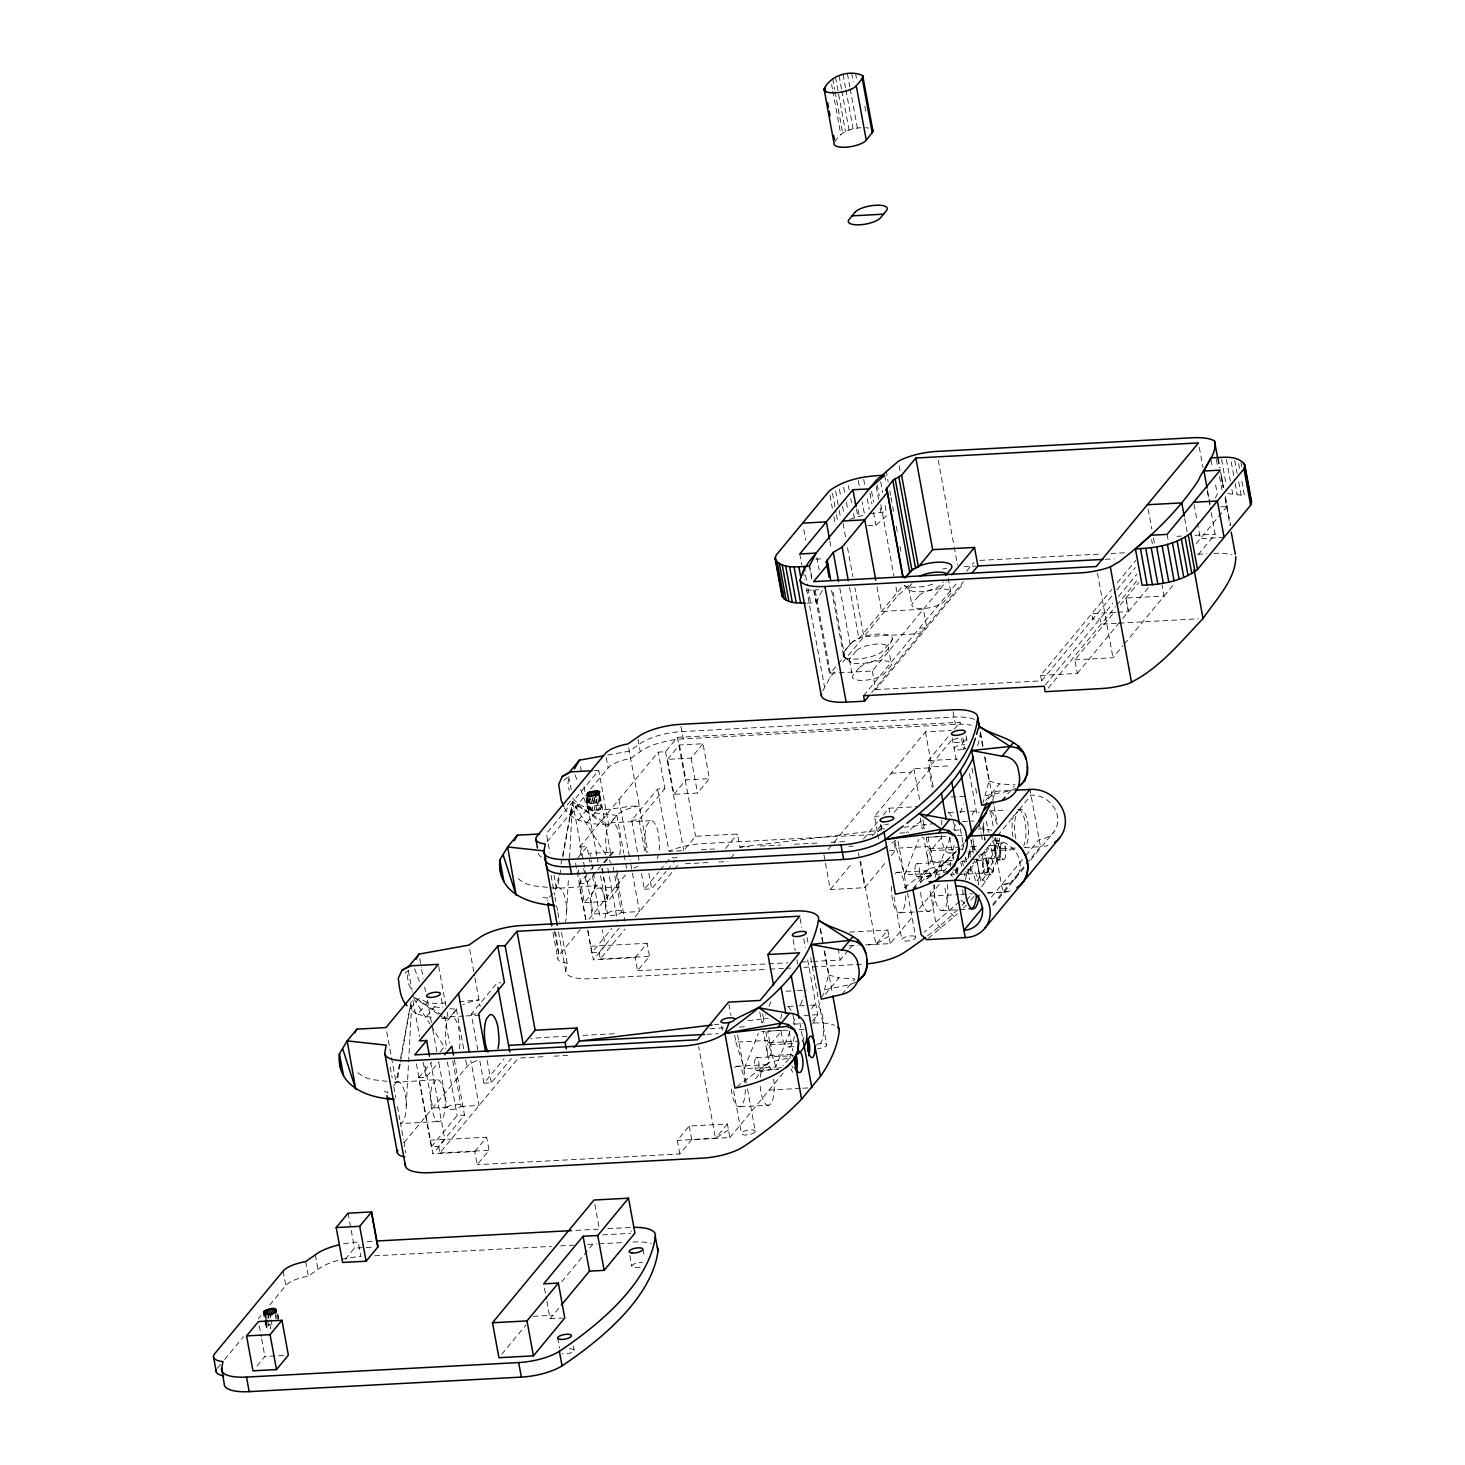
<?xml version="1.0" encoding="UTF-8"?>
<svg xmlns="http://www.w3.org/2000/svg" width="1465" height="1465" viewBox="0 0 1465 1465"><rect width="100%" height="100%" fill="white"/><g stroke="black" fill="none" stroke-linecap="round" stroke-linejoin="round"><path stroke-width="0.75" stroke-dasharray="5 3.75" d="M980.36 732.134L980.286 733.507A580.744 190.981 -10.4 0 1 976.99 747.882M406.226 1105.727L411.775 1002.664M566.644 911.798L568.457 878.194M569.555 858.032L572.577 802.014L598.727 770.389L608.781 825.161L607.975 826.809A21.059 7.252 86.9 0 0 607.426 854.718M404.981 973.09L408.314 970.508L407.508 977.613L408.735 984.242L412.397 992.19M563.732 780.46L568.75 776.56L567.944 783.665L569.171 790.313M400.165 1064.158L397.088 1081.756A21.059 7.252 86.9 0 1 405.988 1100.252A21.059 7.252 86.9 0 1 400.696 1123.545L439.738 1121.457M400.549 1061.96L410.987 1002.554M560.601 870.21L557.506 887.808A21.059 7.252 86.9 0 1 565.197 898.485A21.059 7.252 86.9 0 1 565.618 921.778M562.908 857.007L572.577 802.014L608.781 825.161L616.857 815.419A25.143 8.259 -10.4 0 1 639.363 805.951C617.919 805.494 589.058 818.679 572.833 798.26L564.538 808.277C573.694 823.66 593.087 823.678 608.781 825.161M393.774 1085.748L396.044 1082.342L400.165 1060.184M400.586 1057.968L411.738 998.159M555.418 889.694L558.531 877.334M561.003 864.039L572.577 802.014L607.975 826.809M992.702 872.847L993.453 869.166M561.498 932.399L567.156 963.219L565.783 970.947A36.607 12.05 -10.4 0 0 590.743 978.73L767.642 969.281M824.172 950.84L828.586 974.939L822.561 996.639M984.59 756.892L989.022 780.992L982.997 802.71M992.721 799.615L995.651 791.265L1012.809 790.349M995.138 837.064L996.383 843.785L992.538 854.736L987.062 865.87L976.258 882.058M981.697 886.966L992.592 870.668L1001.84 848.748L996.383 843.785M822.799 690.857L830.142 677.434L837.156 668.937M789.873 1031.671L775.864 1066.978L744.275 1068.663L758.302 1033.356M762.423 1022.973L765.719 1014.659M769.015 1006.363L771.487 1000.119M793.169 1023.357L794.817 1019.219M800.586 1004.679L803.882 996.365M950.291 837.724L936.281 873.048L904.711 874.733L918.72 839.427M922.84 829.044L925.312 822.799M953.587 829.428L956.059 823.202M960.179 812.8L963.476 804.505M851.165 662.4L843.071 656.045L844.005 651.394L852.502 641.926L858.966 638.758L903.484 584.956M892.423 638.868L888.358 647.805L891.416 664.542M446.276 1045.369A21.059 7.252 86.9 0 1 447.539 1020.757L456.421 1009.367A25.143 8.259 -10.4 0 1 457.318 1008.414M269.78 1324.214L266.136 1327.4L270.787 1328.389L269.267 1320.075M588.637 808.497C599.899 817.909 609.623 797.821 588.637 808.497L586.732 798.114M807.252 603.214L816.042 602.609L822.744 589.479M1215.401 498.008L1217.323 494.254L1214.961 481.417M812.8 1024.017L817.69 1014.696L807.435 958.733M387.346 1093.018L387.987 1092.084L382.585 1091.48M552.745 893.394L547.764 899.071A25.143 8.259 -10.4 0 0 547.214 900.847M449.828 1008.616L456.421 1009.367L449.444 1017.809M594.863 812.91L616.857 815.419L609.861 823.879M1019.237 809.706L1031.03 795.147A23.825 20.95 39.6 0 1 1057.419 816.097A23.825 20.95 39.6 0 1 1039.161 839.408L1024.694 856.897M969.812 869.459L996.2 837.284M812.416 1021.123L817.69 1014.696L804.23 1015.465M825.509 863.325L830.325 889.53L864.826 887.698L885.794 862.244M891.398 855.45L895.591 850.359L893.595 839.482M834.849 141.904C840.068 131.96 851.11 128.188 861.64 127.675M605.796 854.553L572.577 802.014L546.427 833.622L549.979 853.015M546.976 841.844L583.363 797.839M590.651 789.049L608.121 767.916A25.143 8.259 -10.4 0 1 630.646 758.449L642.531 750.153A36.607 12.05 -10.4 0 1 683.239 738.891L955.4 724.351A36.607 12.05 -10.4 0 1 971.258 725.285M570.434 815.273L579.298 804.578M427.395 1002.5L418.862 998.507L409.999 1009.22L417.708 1014.201L427.395 1002.5L437.046 1003.69L445.873 1002.884M578.144 820.254L587.831 808.552L585.908 797.564M417.708 1014.201L426.37 1016.6L437.046 1003.69M586.787 822.671L597.482 809.742M581.312 855.542L579.737 846.953L658.188 752.113L665.531 751.71L677.434 737.353L960.069 722.263L960.894 726.732M577.833 857.739L587.08 846.569L589.974 862.299M667.601 759.364L679.485 744.989L702.999 743.744L709.408 778.648L697.523 793.023L674.01 794.286L667.601 759.364L691.114 758.101L702.999 743.744M454.315 1059.506L464.515 1115.121L438.658 1146.381L431.333 1146.765L418.66 1077.8L431.589 1062.162M440.214 1051.742L444.518 1046.541M477.81 1049.801L471.272 1014.201L497.129 982.942L500.792 982.759M585.634 919.526L579.096 883.853L589.15 871.712M590.578 869.972L594.9 864.753M639.051 860.303L631.708 820.272L657.565 789.012L664.89 788.61L658.188 752.113M418.66 1077.8L426.004 1077.398L438.932 1061.777M579.096 883.853L586.44 883.468L596.493 871.309M597.921 869.569L602.243 864.368M603.672 862.629L607.975 857.428M609.422 855.688L612.297 852.209M631.708 820.272L639.033 819.869L664.89 788.61M604.624 862.665L608.982 857.373M610.447 855.615L613.359 852.099L589.846 853.344L591.457 862.079M578.364 869.899L584.37 902.641L596.255 888.266L619.768 887.021L616.564 869.551M674.01 794.286L685.895 779.911L709.408 778.648M217.369 1368.31L223.193 1361.26M224.639 1359.502L243.575 1336.629M258.133 1319.013L261.045 1315.497M269.78 1304.93L285.803 1285.574A25.143 8.259 -10.4 0 1 308.328 1276.107L320.212 1267.811A36.607 12.05 -10.4 0 1 338.305 1260.266M404.212 1142.444L466.932 1066.612A25.143 8.259 -10.4 0 1 477.59 1060.294M580.305 929.543L558.934 955.4A25.143 8.259 -10.4 0 0 567.156 963.219M588.857 919.196L627.368 872.664M584.37 902.641L607.883 901.378L619.768 887.021M431.333 1146.765L457.19 1115.506L464.515 1115.121M479.842 1060.916L483.926 1083.166L504.033 1058.865M587.685 930.678L591.75 952.818L611.857 928.517M641.505 873.653L644.362 889.237L658.719 871.858M660.166 870.137L664.469 864.918M665.897 863.178L670.219 857.977L677.562 857.574L673.241 862.793M843.639 652.255L851.293 643.007M256.943 1366.039L264.872 1356.462L284.1 1355.436M345.246 1259.277L354.493 1248.107L373.722 1247.081M483.926 1083.166L491.269 1082.782L511.377 1058.463M591.75 952.818L599.093 952.433L619.201 928.114M644.362 889.237L651.705 888.834L666.062 871.474M667.509 869.734L671.812 864.533M416.408 1063.865L432.926 1153.797L444.811 1139.44L430.783 1062.986M587.978 930.641L593.343 959.868L605.228 945.493L602.353 929.762M685.016 849.041L695.582 836.277L737.444 834.043L739.843 847.136L748.945 846.642M815.236 590.56L830.417 673.259L844.664 656.064L832.505 588.802M842.778 662.143L897.606 595.87L910.644 583.803M438.658 1146.381L439.866 1152.918L518.335 1058.06M599.093 952.433L600.302 958.989L624.987 929.121M635.169 916.815L672.948 871.162M674.394 869.404L678.753 864.13M911.999 583.546L909.6 586.44A16.756 5.512 -10.4 0 0 920.221 591.75A16.756 5.512 -10.4 0 0 941.024 584.755L943.423 581.861M474.77 1151.563L486.655 1137.206L489.072 1150.3L477.187 1164.657L474.77 1151.563L432.926 1153.797M635.206 957.634L647.091 943.259L649.489 956.352L637.605 970.727L635.206 957.634L593.343 959.868M725.56 848.418L737.444 834.043M830.417 673.259L872.279 671.025L946.115 581.77M863.581 695.71L956.7 583.143M966.735 571.02L973.895 562.359M730.596 858.307L734.551 853.527M871.748 692.524L963.439 581.678M872.279 671.025L875.667 689.576L963.714 583.143M828.201 849.407L832.505 844.206M833.933 842.485L925.422 731.859L951.298 730.486M877.315 831.571L874.532 816.316L913.904 768.704L928.572 767.916L952.799 738.635M863.489 839.006L877.645 821.883M883.322 815.034L888.98 808.204L918.299 806.629M933.205 786.906L928.37 760.591L948.533 736.199M954.301 729.222L960.069 722.263M872.408 835.837L882.205 823.989M830.325 889.53L852.081 863.233M878.176 831.681L883.981 824.667M894.126 812.397L931.85 766.799L951.243 765.774M875.667 689.576L1041.615 680.877L1040.626 675.438L1111.624 589.608M1117.301 582.74L1135.76 560.436M1041.615 680.877L1115.469 591.622M1116.879 589.919L1135.338 567.596M1045.406 684.814L1112.869 603.25M1118.546 596.383L1137.005 574.06M1048.098 688.239L1115.433 606.84M1116.861 605.1L1136.913 580.854M679.815 1153.962L677.324 1140.429L689.209 1126.036L727.372 1124.003L729.881 1137.554L691.7 1139.587L679.815 1153.962L477.187 1164.657M1120.249 604.935L1138.708 582.649M1040.626 675.438L1077.324 673.424L1074.816 659.891L1114.572 611.802M501.762 1354.246L526.008 1324.946M561.773 1281.71L594.717 1241.899M787.859 1030.115L767.642 1031.195L770.169 1044.746L782.054 1030.371L761.562 1031.452M812.929 961.461L840.232 960.033L848.162 950.437M849.48 948.844L852.136 945.658L856.622 945.419M946.042 836.295L928.078 837.266L930.586 850.799L942.471 836.423L921.979 837.522M1077.324 673.424L1121.329 620.208M1122.758 618.505L1148.322 587.593M546.885 1301.305L550.089 1318.738L559.996 1306.78M1196.154 543.698L1217.122 518.354M1218.514 516.651L1226.919 506.505L1224.941 495.811M755.464 1078.789L769.015 1062.436L789.672 1057.657L782.951 1065.769M825.344 994.314L838.951 977.851L854.827 978.876L841.99 994.405M913.153 888.175L929.433 868.489L950.107 863.709L942.032 873.451L947.745 870.997M985.762 800.384L999.386 783.922L1015.263 784.929M1164.089 596.054L1174.033 584.022M1198.169 554.795L1215.199 534.157L1210.31 507.458M1007.774 793.975L1014.055 786.375M729.881 1137.554L785.094 1070.787M865.595 944.925L890.299 943.606L913.556 915.479M919.361 908.447L939.706 883.871M991.42 897.111L1023.248 858.655M992.757 904.381L1040.48 846.678A30.82 27.103 39.6 0 0 1047.969 845.47M993.014 905.517L1024.822 867.06M1030.609 860.065L1053.756 832.083M1074.816 659.891L1112.979 657.748L1122.923 645.735M1124.333 644.032L1164.107 596.035L1162.056 584.92M890.299 943.606L887.808 930.055L875.905 944.339L866.914 944.852M727.372 1124.003L715.469 1138.287L677.324 1140.429M997.61 835.618L1017.131 812.251M967.706 872.005L963.732 876.693A19.961 6.885 86.9 0 1 964.593 873.47M955.766 852.007L924.452 880.959M961.498 846.074L964.464 842.741M961.992 905.278L964.922 902M966.387 900.352L970.782 895.426M970.764 900.169L975.177 895.225M927.73 878.396L958.513 849.206M948.02 859.461L941.043 866.841L942.27 873.543M955.711 852.264L952.836 855.304L953.66 859.772M988.161 799.029L995.651 791.265M959.575 901.488L924.452 932.125M928.444 938.259L957.432 913.849M963.384 908.025L966.351 905.114M867.738 525.697L875.887 525.257L887.845 514.691M920.441 882.186L934.505 871.199M659.195 849.993A21.059 7.252 86.9 0 0 659.47 844.701L658.518 833.915A21.059 7.252 86.9 0 0 650.313 820.73L646.999 824.722A21.059 7.252 86.9 0 0 646.45 852.63M904.399 887.79L929.433 868.489L923.737 837.449M736.767 1086.829L769.015 1062.436L763.32 1031.397M604.972 918.225A21.059 7.252 86.9 0 0 604.038 895.628A21.059 7.252 86.9 0 0 596.548 885.739L593.233 889.731A21.059 7.252 86.9 0 0 591.97 914.38L593.16 919.288M436.112 1079.668L432.816 1083.679A21.059 7.252 86.9 0 0 431.534 1108.309L434.189 1117.044A21.059 7.252 86.9 0 0 445.195 1106.331A21.059 7.252 86.9 0 0 436.112 1079.668L396.044 1082.342L389.434 1081.591M888.907 936.098L875.905 944.339L860.706 861.512M728.49 1130.028L715.469 1138.287L698.64 1046.504M518.097 878.524A27.45 24.136 39.6 0 0 534.469 885.904L556.462 888.394L596.548 885.739M1016.179 788.28L1010.465 790.734L985.432 795.733M855.743 982.209L850.048 984.663L824.996 989.681M849.572 519.452L864.57 514.801L862.207 501.964M915.808 864.588A6.464 2.234 86.9 0 0 915.167 872.041A6.464 2.234 86.9 0 0 917.658 876.583L918.683 875.539A6.464 2.234 86.9 0 0 919.196 867.939A6.464 2.234 86.9 0 0 916.632 863.746M755.391 1058.517A6.464 2.234 86.9 0 0 754.731 1065.989A6.464 2.234 86.9 0 0 757.222 1070.53L758.266 1069.468A6.464 2.234 86.9 0 0 758.76 1061.869A6.464 2.234 86.9 0 0 756.215 1057.675M939.962 873.927L916.998 878.469M781.614 1067.399L756.563 1072.398M1007.188 883.816L1001.547 884.878L1007.188 883.798A23.825 20.95 39.6 0 0 1019.823 861.548A23.825 20.95 39.6 0 0 999.35 841.056L993.435 840.599L999.331 841.056M607.627 755.079L629.327 751.179L641.212 742.883A36.607 12.05 -10.4 0 1 681.921 731.603L954.081 717.081A36.607 12.05 -10.4 0 1 974.39 719.388M870.009 513.666L886.233 511.761L884.659 503.191M739.843 847.136L881.509 829.996M903.997 827.267L935.476 823.458M714.334 1024.749L718.821 1024.2M748.066 1020.666L768.301 1018.212M459.113 1001.694L478.963 999.881A25.216 8.296 -10.4 0 0 467.079 1003.049A25.143 8.259 -10.4 0 0 463.087 1004.734M1177.036 536.318L1181.523 536.062M1195 535.311L1215.199 534.157M1197.839 554.301L1206.922 553.788M962.413 821.645L973.639 821.023M889.31 850.726L895.591 850.359M848.968 945.859L857.941 945.346M1115.488 612.333L1091.736 613.652L1092.744 619.109L1100.087 618.706L1101.094 624.145L1116.953 623.284M1117.649 612.224L1128.435 611.638L1125.926 598.068L1164.107 596.035M1119.223 623.156L1198.498 618.798M929.524 896.141L958.751 894.529M961.003 894.419L972.247 893.797M987.593 892.972L1002.884 892.13A30.82 27.048 39.4 0 0 1010.356 890.903A30.82 27.176 39.8 0 1 1002.884 892.203M769.107 1090.088L800.586 1088.349M802.82 1088.22L811.83 1087.726M1220.803 506.835L1226.919 506.505M815.767 559.172L824.392 558.696M1224.081 537.362L1200.348 538.626L1197.601 523.646M964.043 566.754L976.331 566.094M806.446 590.358L818.679 589.699M594.259 770.627L598.727 770.389M928.37 760.591L957.671 759.017M891.196 773.245L911.029 772.183M950.986 797.033L966.772 796.191M650.313 820.73L611.271 822.817A21.059 7.252 86.9 0 1 619.494 835.984L620.428 846.788A21.059 7.252 86.9 0 1 619.402 856.769M874.532 816.316L878.725 816.097M948.587 812.471L957.487 811.995M959.722 811.885L968.621 811.409M970.837 811.299L975.287 811.061M989.278 810.969L1006.895 810.035M1017.9 809.449L1020.409 809.303M579.737 846.953L587.08 846.569M872.591 834.556L702.486 843.639A36.607 12.05 -10.4 0 0 669.725 850.817M899.803 833.091L908.868 832.614M954.228 830.197L961.04 829.831M760.335 846.056L780.827 844.975M794.488 844.243L819.539 842.924M830.911 842.32L846.843 841.478M957.268 835.709L966.241 835.215M681.591 850.762L669.011 851.421L657.565 789.012M701.314 849.7L714.535 849.004M848.711 846.331L853.271 846.092M895.078 841.533L896.305 848.198L927.894 846.495L936.281 873.048M997.299 843.217L1002.445 842.943M929.231 848.766L959.557 847.136M971.46 846.55L978.199 846.202M988.985 845.616L997.519 845.159M685.474 863.764L707.833 862.574M719.004 861.988L727.958 861.512M930.586 850.799L955.29 849.48M957.542 849.37L964.281 849.004M1001.84 848.748L1015.483 848.015M1024.566 847.539L1040.48 846.678L1029.987 789.434M949.869 852.996L956.535 852.648M967.669 852.044L976.569 851.568M991.53 850.835L1015.758 849.554M985.084 858.142L990.23 857.867M930.019 861.658L953.861 860.376M972.247 859.442L998.196 858.069M916.87 863.691L951.554 861.841M961.333 861.365L965.765 861.127M976.532 860.559L985.066 860.101M998.159 860.028A8.424 2.893 86.9 0 0 1000.137 847.484A8.424 2.893 86.9 0 0 995.101 847.338A8.424 2.893 86.9 0 0 998.159 860.028L1003.305 859.754A8.424 2.893 86.9 0 0 1005.265 847.21A8.424 2.893 86.9 0 0 1000.229 847.063A8.424 2.893 86.9 0 0 1003.305 859.754M896.91 872.371L925.843 870.833M939.852 870.723L944.247 870.485M953.056 870.027L959.667 869.679M968.475 869.203L970.984 869.075M917.658 876.583L935 875.667M950.162 874.843L954.502 874.623M959.667 874.385L985.725 872.994A6.464 2.234 86.9 0 0 987.245 863.379A6.464 2.234 86.9 0 0 983.381 863.251A6.464 2.234 86.9 0 0 985.725 872.994M985.945 874.953L991.091 874.678M607.883 913.244L593.142 914.032L586.146 875.942M621.105 912.53L639.527 911.56L630.481 862.262M900.426 912.768L929.341 911.23A20.363 7.014 87 0 0 934.047 885.226M942.087 910.607L957.506 909.783M959.722 909.655L966.314 909.307M849.627 932.088L887.808 930.055M590.56 946.28L647.091 943.259M600.302 958.989L649.489 956.352M637.605 970.727L787.877 962.798M801.538 962.066L810.639 961.589M769.912 969.152L783.519 968.42M785.789 968.31L792.583 967.944M803.919 967.34L862.885 964.19M786.064 991.219L795.074 990.743M797.326 990.615L806.354 990.139M471.272 1014.201L476.784 1013.908M463.856 1016.051L450.854 1016.747A21.059 7.252 86.9 0 1 459.058 1029.932L459.992 1040.736A21.059 7.252 86.9 0 1 459.278 1049.233M466.035 1015.941L483.377 1015.007M788.17 1006.418L797.07 1005.942M799.286 1005.814L808.186 1005.356M810.42 1005.228L814.87 1004.99M567.01 1036.231L542.068 1037.568A36.607 12.05 -10.4 0 0 530.733 1038.813M582.887 1035.389L614.641 1033.704M709.884 1028.613L723.49 1027.881M739.367 1027.038L746.179 1026.672M793.81 1024.127L802.875 1023.65M706.917 1034.345L718.308 1033.741M799.084 1029.529L805.823 1029.163M734.661 1035.462L735.888 1042.128L767.459 1040.443L775.864 1066.978M768.795 1042.695L799.139 1041.084M520.569 1057.95L545.163 1056.631M554.118 1056.155L567.523 1055.441M770.169 1044.746L794.854 1043.428M789.434 1046.944L793.884 1046.706M769.583 1055.587L793.426 1054.324M756.434 1057.638L793.279 1055.661M736.492 1066.319L765.426 1064.762M757.222 1070.53L778.904 1069.377M447.466 1107.192L432.706 1107.979L424.484 1063.169M460.669 1106.478L479.092 1105.489L470.869 1060.678M739.99 1106.716L768.924 1105.178A20.363 7.014 87 0 0 773.63 1079.174M430.124 1140.209L486.655 1137.206M439.866 1152.918L489.072 1150.3M367.33 1241.514L374.124 1241.148M575.983 1230.362L598.654 1229.153M607.737 1228.677L630.408 1227.469L631.177 1231.625M602.591 1234.849L630.628 1233.365M374.527 1255.816L551.426 1246.367M560.509 1245.891L574.115 1245.158M587.721 1244.426L596.786 1243.95M599.057 1243.822L621.746 1242.613M533.15 1316.321L552.964 1315.259M550.089 1318.738L562.67 1318.061M979.847 560.381L1101.772 553.99M1110.8 553.514L1126.603 552.69M1105.214 559.319L1114.297 558.843M987.611 892.936L1002.884 892.148L992.391 834.885M1227.817 493.595L1244.481 495.591L1241.331 478.487M543.002 897.532L548.423 898.155M434.427 1006.858L441.02 1007.609M426.37 1016.6L432.962 1017.351M441.752 1018.358L448.345 1019.109L446.697 1010.154M387.236 1081.335L374.033 1079.833A27.45 24.136 39.6 0 1 357.68 1072.453M865.522 127.675L868.8 128.078M989.022 780.992L999.386 783.922M828.586 974.939L838.951 977.851M1001.987 858.856L1003.562 859.717M415.95 998.379L442.631 1015.446M444.536 1016.673L448.345 1019.109M438.218 1014.22L412.141 995.944L429.941 1024.09M440.086 1015.538L447.539 1020.757M904.18 585.487L910.607 590.542M843.071 656.045L849.718 661.264M843.034 653.317L844.664 656.064M998.104 859.442L992.538 854.736L990.486 843.547M992.592 870.668L987.062 865.87L984.187 850.213M985.432 882.058L979.975 877.169L976.697 859.259M961.058 900.059L965.032 903.85M954.466 916.76L949.247 911.596L944.321 884.732M941.043 928.407L935.952 923.151L929.378 887.351M431.131 1025.976L445.36 1048.482M575.031 774.839L577.43 781.156M580.634 789.58L587.831 808.552M414.613 968.768L419.411 981.422M896.305 848.198L904.711 874.733M735.888 1042.128L744.275 1068.663M956.334 873.818L955.638 870.228M987.776 867.518L988.619 871.657M974.793 849.059L974.463 847.484A10.768 3.461 86.4 0 0 970.672 842.32M976.587 858.984L980.927 882.388A580.744 190.981 -10.4 0 0 999.533 838.236M568.75 776.56L571.204 789.58M408.314 970.508L411.995 990.029M1125.926 598.086L1128.435 611.638M949.558 837.247L954.026 861.42M838.108 948.423L840.232 960.033M789.122 1031.177L792.785 1050.973M689.209 1126.036L691.7 1139.587M1240.983 462.519L1241.771 466.786M1238.584 463.508L1239.775 469.917M1234.794 460.468L1237.138 473.305M1238.712 481.857L1241.075 494.694M1231.223 461.969L1234.757 481.216M1235.141 483.358L1237.101 494.053M1226.388 459.461L1230.307 480.85M1231.882 489.402L1232.669 493.687M1221.535 459.369L1226.26 485.043M1218.367 458.692L1219.997 467.591M1221.645 476.491L1223.678 487.607M1225.308 496.507L1230.618 525.422M1220.638 472.279L1223.385 487.259M1217.763 458.746L1219.393 467.646M1221.041 476.528L1223.074 487.662M1225.125 498.778L1230.014 525.459M1216.389 459.571L1217.58 465.98M1219.539 476.674L1221.902 489.511M1211.042 460.028L1212.214 466.456M1207.471 490.262L1210.218 505.242M1199.304 447.374L1202.966 467.408M1207.453 491.892L1209.889 505.242M1194.067 504.399L1197.198 521.522M1184.654 518.464L1187.108 531.795M1167.111 534.377L1168.283 540.786M1148.175 509.179L1151.856 529.231M1153.486 538.131L1154.713 544.815M1151.582 539.523L1152.369 543.808M1097.468 573.2L1112.979 657.748M938.296 460.303L953.807 544.833M954.209 547.049L957.487 564.849M980.543 732.537L983.418 748.212M985.066 757.185L993.71 804.23M994.112 806.464L997.409 824.392M980.177 732.793L982.978 748.139M864.808 106.304L866.016 112.842M855.542 73.25L856.732 79.788M948.166 578.052L950.858 592.684M990.633 812.452L993.508 828.11M851.641 73.25L853.253 81.967M986.385 821.169L988.436 832.358M847.411 73.69L849.81 86.746M850.194 88.925L857.391 128.096M971.991 768.154L973.218 774.875M975.69 788.317L976.917 795.037M982.667 826.406L985.139 839.848M966.058 735.906L967.578 744.22M843.107 74.495L845.506 87.552M845.909 89.731L853.106 128.92M979.261 823.367L980.909 832.303M981.312 834.556L982.557 841.258M962.945 737.92L964.996 749.128M969.5 773.74L977.301 816.28M961.534 738.763L963.53 749.677M839.042 75.649L841.441 88.706M841.844 90.885L849.041 130.074M953.111 711.88L955.4 724.351M835.49 77.059L845.488 131.484M972.852 838.676L975.049 850.323M832.706 78.634L834.702 89.512M835.105 91.691L842.686 133.04M952.177 737.939L956.462 761.214M970.856 839.628L973.328 853.069M831.644 84.604L832.45 88.962M832.853 91.123L840.837 134.67M899.125 465.724L900.352 472.408M960.326 828.824L963.622 846.733M965.563 857.226L966.369 861.731M967.724 869.148L969.647 879.623M908.813 587.996L911.889 604.734M886.124 470.796L888.156 481.93M889.786 490.812L890.61 495.262M891.013 497.496L892.24 504.161M892.643 506.396L893.87 513.061M896.324 526.411L897.551 533.077M899.986 546.427L901.213 553.092M884.585 475.301L886.16 483.853M880.721 481.802L882.699 492.496M925.422 731.859L931.85 766.799M877.187 484.677L879.238 495.793M880.868 504.693L893.925 575.855M895.957 586.989L897.606 595.87M928.572 767.916L932.18 787.529M876.217 486.453L878.579 499.29M880.154 507.842L880.941 512.127M871.565 491.361L873.543 502.056M869.99 493.156L871.95 503.868M873.525 512.42L875.887 525.257M863.727 479.421L865.302 487.992M867.262 498.686L869.221 509.381M913.904 768.704L919.507 799.231M922.987 819.832L924.616 828.732M926.265 837.614L927.894 846.495M858.289 480.575L859.461 486.984M920.203 818.166L922.163 828.879M877.022 586.879L881.545 611.473L923.389 609.239L926.796 627.771L919.452 628.174L920.46 633.631L863.874 636.652L854.882 587.74M858.105 509.747L859.296 516.156M856.439 509.014L858.014 517.566M848.363 485.629L849.151 489.914M850.726 498.466L851.513 502.751M853.472 513.446L854.26 517.731M843.675 487.369L844.847 493.778M846.422 502.349L847.997 510.9M839.408 489.237L840.983 497.789M842.558 506.341L844.133 514.911M843.053 523.243L845.909 538.809M847.539 547.709L852.85 576.624M835.673 491.196L838.804 508.318M839.207 510.461L840.764 519.013M898.027 841.13L915.717 937.472A7.05 2.326 -10.4 0 1 905.004 941.079A7.05 2.326 -10.4 0 1 905.608 936.904A7.05 2.326 -10.4 0 1 915.717 937.472M832.505 493.229L836.039 512.494M836.423 514.636L837.595 521.046M849.535 587.355L858.966 638.758M888.98 808.204L889.786 812.635M829.959 495.298L832.321 508.135M833.896 516.687L835.068 523.115M839.83 588.143L850.085 644.032M829.886 541.116L831.442 549.686M880.685 824.356L881.838 830.582M894.035 896.928L901.836 939.486M849.37 659.854L852.447 676.592M877.718 833.75L878.927 840.306M831.589 590.322L843.492 655.13M816.866 557.396L819.21 570.233M803.791 529.561L805.75 540.255M809.321 564.007L812.178 579.572M814.21 590.688L830.142 677.434M809.358 566.241L811.72 579.078M813.679 589.772L816.042 602.609M858.417 852.758L859.607 859.296M860.01 861.493L864.826 887.698M805.585 575.269L807.545 585.963M807.929 588.106L810.676 603.086M803.241 570.984L804.871 579.884M806.519 588.784L824.465 686.627M799.78 553.99L801.74 564.684M823.898 854.589L825.106 861.145M820.528 928.718L823 942.16M824.649 951.115L832.047 991.457M820.144 928.92L822.561 942.068M807.032 937.454L808.259 944.174M810.731 957.616L826.773 1044.985M800.055 918.427L801.703 927.382M803.754 938.589L805.384 947.544M793.169 939.468L795.22 950.675M796.868 959.63L797.693 964.117M799.89 1022.753L803.607 1042.915M762.569 1013.78L764.199 1022.662M765.829 1031.561L767.459 1040.443M759.767 1012.095L761.745 1022.826M691.114 758.101L697.523 793.023M680.95 726.42L683.239 738.891M737.609 1035.077L747.058 1086.609M747.48 1088.843L755.281 1131.401A7.05 2.326 -10.4 0 1 744.568 1135.009A7.05 2.326 -10.4 0 1 745.191 1130.833A7.05 2.326 -10.4 0 1 755.281 1131.401M728.947 1004.367L730.998 1015.465M679.485 744.989L685.895 779.911M677.434 737.353L695.582 836.277M721.677 1025.885L722.501 1030.371M733.599 1090.857L741.418 1133.434M665.531 751.71L683.697 850.652M637.953 739.184L640.242 751.655M628.741 748.066L647.878 852.191M639.033 819.869L645.168 853.234M648.849 873.268L651.705 888.834M618.962 799.542L630.06 860.028M606.217 757.533L608.121 767.916M616.857 815.419L623.724 852.85M624.127 855.047L626.544 868.269M616.38 874.458L624.951 921.174M600.137 796.154L611.143 855.871M613.212 867.079L614.439 873.799M614.842 876.033L621.435 911.889A7.05 2.326 -10.4 0 1 610.722 915.479A7.05 2.326 -10.4 0 1 611.326 911.303A7.05 2.326 -10.4 0 1 621.435 911.889M599.533 795.678L601.859 807.801M598.8 796.008L601.071 808.479M597.995 798.736L599.899 809.138M596.511 799.341L598.416 809.724M596.255 799.322L597.39 805.567M607.81 868.177L617.607 921.577M594.405 797.747L596.694 810.218M594.076 797.418L595.614 805.732M592.611 798.077L594.9 810.548M592.281 797.766L593.801 806.08M590.56 798.26L593.105 810.731M589.186 798.26L591.475 810.731M602.115 868.36L608.121 901.103M589.077 798.846L590.596 807.16M601.877 868.653L607.883 901.378M587.813 798.095L590.102 810.566M587.52 797.418L589.424 807.819M586.787 797.747L589.058 810.218M586.403 798.773L598.105 862.372M600.558 875.814L607.554 913.904M591.86 864.258L596.255 888.266M592.446 875.795L600.284 918.518M572.577 802.014L585.725 873.708M583.674 868.434L586.44 883.468M575.599 863.196L585.927 919.397M642.97 1249.407L644.49 1257.721M629.858 1255.597L631.763 1265.98M554.008 874.971L556.462 888.394M551.023 875.301L554.631 895.023M555.034 897.203L555.839 901.598M556.645 905.974L557.451 910.369M557.854 912.585L559.465 921.393M558.513 931.905L565.911 972.229M554.484 931.172L558.934 955.4L555.62 932.015M552.983 932.509L557.835 958.934M594.827 1204.395L599.24 1228.421M573.383 1346.225L574.152 1350.382M557.616 1337.856L559.52 1348.24M544.486 1288.211L546.5 1299.125M469.716 949.503L474.532 975.782M474.935 977.979L480.172 1006.492M487.186 1060.532L491.269 1082.782M456.421 1009.367L463.691 1048.995M465.724 1060.001L466.932 1066.612M438.694 966.497L446.294 1007.92M441.258 998.288L442.906 1007.242M444.554 1016.197L449.48 1043.08M452.777 1061.008L460.999 1105.819A7.05 2.326 -10.4 0 1 450.286 1109.426A7.05 2.326 -10.4 0 1 450.909 1105.251A7.05 2.326 -10.4 0 1 460.999 1105.819M447.374 1062.107L457.19 1115.506M427.395 1000.302L432.322 1027.185M432.743 1029.419L436.845 1051.833M438.914 1063.041L447.136 1107.833M412.965 1000.43L419.539 1036.286M423.257 1062.381L426.004 1077.398M386.778 1031.873L391.137 1055.569M391.521 1057.73L396.044 1082.342M390.184 1067.051L392.199 1078.002M393.81 1086.774L395.806 1097.725M397.436 1106.514L399.853 1119.736M400.256 1121.934L403.498 1139.55M403.901 1141.748L405.915 1152.754M348.084 1213.185L354.493 1248.107M315.25 1254.754L317.923 1269.313M305.654 1261.566L308.328 1276.107M283.13 1271.034L285.803 1285.574M277.819 1313.812L278.716 1318.555M277.636 1315.057L278.387 1319.214M276.555 1315.076L277.325 1319.233M275.292 1314.325L275.951 1319.049M269.908 1313.666L270.659 1317.822M271.043 1319.892L272.582 1328.206M268.113 1313.849L268.882 1318.006M267.857 1313.83L268.626 1317.987M266.484 1313.849L267.143 1318.573M267.637 1320.075L269.157 1328.389M265.11 1313.666L265.861 1317.822M266.245 1319.91L267.784 1328.224M265.586 1317.163L267.106 1325.477M265.989 1323.719L266.74 1327.876M265.183 1319.91L266.319 1326.155M263.334 1312.255L266.136 1327.4M259.25 1325.917L261.264 1336.812M261.667 1339.01L264.872 1356.462M580.561 766.763L581.697 773.355M584.004 786.558L585.524 795.349M419.741 958.513L421.279 967.303M421.664 969.5L423.184 978.309M424.722 987.099L425.491 991.494M1005.1 846.569L1005.814 850.854M1012.974 836.716A19.961 6.885 86.9 0 1 1013.505 815.254M1018.303 809.449A19.961 6.885 86.9 0 1 1025.372 823.696A19.961 6.885 86.9 0 1 1023.742 845.745M1015.904 838.676A19.961 6.885 86.9 0 1 1017.79 811.152M1018.138 810.694A19.961 6.885 86.9 0 1 1027.606 821.92A19.961 6.885 86.9 0 1 1024.951 847.795M982.978 853.088A6.464 2.234 86.9 0 1 981.349 858.911A6.464 2.234 86.9 0 1 978.767 854.901M970.416 857.08A6.464 2.069 86.4 0 1 969.83 849.627M970.654 847.063A6.464 2.069 86.4 0 1 973.749 851.605M997.152 838.31A19.961 6.885 86.9 0 1 987.209 847.228M984.773 840.342A19.961 6.885 86.9 0 1 984.333 838.236M983.711 833.768A19.961 6.885 86.9 0 1 983.766 822.451M990.889 811.39A19.961 6.885 86.9 0 1 996.456 823.586M963.183 894.273A19.961 6.885 86.9 0 1 962.743 889.676M965.197 872.151A19.961 6.885 86.9 0 1 965.508 871.565M968.878 869.203A19.961 6.885 86.9 0 1 975.855 882.901M965.6 879.513A19.961 6.885 86.9 0 1 972.192 869.276A19.961 6.885 86.9 0 1 978.675 885.006M970.526 866.364A6.464 2.234 86.9 0 1 969.629 873.25A6.464 2.234 86.9 0 1 966.937 871.785M957.689 871.767A6.464 2.381 87.5 0 1 957.085 868.031M960.546 862.519A6.464 2.381 87.5 0 1 961.681 866.181M947.214 884.42A19.961 6.885 86.9 0 1 941.903 910.607A19.961 6.885 86.9 0 1 934.139 884.366M935.201 877.389A19.961 6.885 86.9 0 1 935.696 875.74M936.556 873.671A19.961 6.885 86.9 0 1 943.039 872.609M541.482 856.933A25.143 8.259 -10.4 0 1 538.479 853.344M921.119 820.748A580.744 190.981 -10.4 0 1 906.286 832.614M895.847 840.306A580.744 190.981 -10.4 0 1 890.39 844.133M965.673 748.304A7.05 2.326 -10.4 0 1 964.19 748.89M962.468 749.384A7.05 2.326 -10.4 0 1 954.191 748.011A7.05 2.326 -10.4 0 1 964.794 744.733M957.744 909.6A580.744 190.981 -10.4 0 1 927.198 936.08M978.217 828.989A36.607 12.05 -10.4 0 1 992.885 830.655M958.256 737.975A7.05 2.326 -10.4 0 0 952.909 741.638A7.05 2.326 -10.4 0 0 961.15 742.096A7.05 2.326 -10.4 0 0 966.497 738.433L965.893 737.957A7.05 2.326 -10.4 0 0 963.476 737.444M985.414 849.645A7.05 2.326 -10.4 0 1 986.531 852.044A7.05 2.326 -10.4 0 1 979.902 854.461M599.093 798.462A7.05 2.326 -10.4 0 1 597.097 802.454A7.05 2.326 -10.4 0 1 587.135 802.472A7.05 2.326 -10.4 0 1 594.296 798.462M634.015 868.031A25.143 8.259 -10.4 0 1 638.007 866.364M611.106 862.995A21.059 7.252 86.9 0 1 609.348 860.175M658.426 854.699A21.059 7.252 86.9 0 1 657.254 858.508M975.122 849.92A20.363 7.014 87 0 1 971.185 840.342M972.101 814.925A20.363 7.014 87 0 1 978.968 812.599M983.509 825.454A20.363 7.014 87 0 1 984.114 832.486M954.209 845.433A20.363 7.014 87 0 1 947.104 852.355A20.363 7.014 87 0 1 941.244 835.123M941.281 824.703A20.363 7.014 87 0 1 942.013 820.162M948.203 812.69A20.363 7.014 87 0 1 951.737 816.866M953.184 820.693A20.363 7.014 87 0 1 954.979 830.472M966.863 859.68A6.464 2.234 86.9 0 1 965.105 857.941M968.658 853.637A6.464 2.234 86.9 0 1 967.706 858.966M928.993 848.803A6.464 2.234 86.9 0 1 931.795 856.695A6.464 2.234 86.9 0 1 928.59 860.596A6.464 2.234 86.9 0 1 928.004 850.011M964.959 862.5A10.768 3.717 86.9 0 1 964.08 860.669M962.725 849.773A10.768 3.717 86.9 0 1 965.032 842.796M969.72 849.517A10.768 3.717 86.9 0 1 970.05 857.19M968.841 857.117A10.768 3.461 86.4 0 1 968.347 853.326M974.573 860.907A10.768 3.461 86.4 0 1 974.133 862.079M973.895 862.555A10.768 3.461 86.4 0 1 972.43 863.709M884.439 829.044A7.05 2.326 -10.4 0 1 881.6 826.809A7.05 2.326 -10.4 0 1 888.577 824.044M929.341 911.23A20.363 7.014 87 0 1 920.533 889.804M920.771 882.937A20.363 7.014 87 0 1 931.209 875.099M905.755 895.555A20.363 7.014 87 0 1 897.953 912.347A20.363 7.014 87 0 1 891.709 886.142M895.207 873.653A20.363 7.014 87 0 1 905.535 890.244M956.26 867.921A6.464 2.234 86.9 0 1 955.052 874.294A6.464 2.234 86.9 0 1 952.397 871.876M952.067 864.387A6.464 2.234 86.9 0 1 952.195 863.874M952.287 876.894A10.768 3.717 86.9 0 1 951.005 873.25M950.309 866.602A10.768 3.717 86.9 0 1 954.008 857.519M957.707 867.317A10.768 3.717 86.9 0 1 957.799 870.247M957.762 871.199A10.768 3.717 86.9 0 1 957.469 873.872M962.157 860.816A10.768 3.956 87.5 0 1 963.274 866.053M814.21 1023.046A36.607 12.05 -10.4 0 1 834.519 1025.353M816.683 1044.417A7.05 2.326 -10.4 0 1 826.754 1044.692A7.05 2.326 -10.4 0 1 817.69 1048.592M811.665 1008.854A20.363 7.014 87 0 1 823.202 1020.263A20.363 7.014 87 0 1 816.518 1045.314M794.323 1036.414A20.363 7.014 87 0 1 787.291 1046.706A20.363 7.014 87 0 1 780.808 1029.053M780.863 1018.651A20.363 7.014 87 0 1 781.596 1014.091M787.767 1006.62A20.363 7.014 87 0 1 791.301 1010.813M792.766 1014.622A20.363 7.014 87 0 1 794.561 1024.42M768.576 1042.75A6.464 2.234 86.9 0 1 771.377 1050.643A6.464 2.234 86.9 0 1 768.154 1054.525A6.464 2.234 86.9 0 1 767.568 1043.959M802.49 1041.926A10.768 3.717 86.9 0 1 803.992 1037.367M768.924 1105.178A20.363 7.014 87 0 1 760.097 1083.752M760.353 1076.885A20.363 7.014 87 0 1 770.791 1069.047M745.319 1089.502A20.363 7.014 87 0 1 738.47 1106.734A20.363 7.014 87 0 1 731.181 1085.29M734.771 1067.6A20.363 7.014 87 0 1 745.099 1084.192M792.931 1067.93A6.464 2.234 86.9 0 1 791.961 1065.806M792.235 1056.558A6.464 2.234 86.9 0 1 792.84 1055.825M792.821 1072.215A10.768 3.717 86.9 0 1 791.027 1068.809M789.946 1058.646A10.768 3.717 86.9 0 1 792.913 1051.394M569.354 1348.807A7.05 2.326 -10.4 0 1 573.035 1351.719A7.05 2.326 -10.4 0 1 562.066 1353.806M633.081 1242.009A36.607 12.05 -10.4 0 1 651.321 1243.565M640.15 1267.042A7.05 2.326 -10.4 0 1 631.873 1265.65A7.05 2.326 -10.4 0 1 642.476 1262.372M342.004 1259.314A36.607 12.05 -10.4 0 1 360.921 1256.549L358.247 1241.99A36.607 12.05 -10.4 0 0 343.121 1243.95M844.92 657.51A21.407 7.05 -10.4 0 0 865.375 658.041A21.407 7.05 -10.4 0 0 883.78 650.112L891.434 640.864A21.407 7.05 -10.4 0 0 885.043 634.272A21.407 7.05 -10.4 0 0 861.768 637.129L859.607 637.989A16.353 5.384 -10.4 0 0 852.502 641.926M942.746 569.024A36.607 12.05 -10.4 0 1 946.573 568.328M932.729 584.132A21.407 7.05 -10.4 0 1 904.344 585.652M1213.734 553.404A36.607 12.05 -10.4 0 1 1231.992 554.96M856.146 651.046L850.158 658.298A16.756 5.512 -10.4 0 0 860.779 663.608A16.756 5.512 -10.4 0 0 881.582 656.613L887.57 649.38A16.756 5.512 -10.4 0 0 876.949 644.069A16.756 5.512 -10.4 0 0 856.146 651.046M859.222 667.784L853.234 675.035A16.756 5.512 -10.4 0 0 863.856 680.346A16.756 5.512 -10.4 0 0 884.64 673.351L890.647 666.099A16.756 5.512 -10.4 0 0 880.026 660.788A16.756 5.512 -10.4 0 0 859.222 667.784M918.665 595.925L912.677 603.177A16.756 5.512 -10.4 0 0 923.298 608.488A16.756 5.512 -10.4 0 0 944.083 601.492L950.089 594.259A16.756 5.512 -10.4 0 0 939.468 588.93A16.756 5.512 -10.4 0 0 918.665 595.925M995.779 848.052A6.464 2.234 86.9 0 0 997.958 858.051A6.464 2.234 86.9 0 0 999.661 848.748A6.464 2.234 86.9 0 0 995.779 848.052M987.941 861.658A8.424 2.893 86.9 0 0 990.816 874.66A8.424 2.893 86.9 0 0 993.014 862.482A8.424 2.893 86.9 0 0 987.941 861.658M982.814 861.933A8.424 2.893 86.9 0 0 985.689 874.935A8.424 2.893 86.9 0 0 987.868 862.757A8.424 2.893 86.9 0 0 982.814 861.933"/><path stroke-width="1.5" d="M775.186 559.099L776.047 555.253L829.172 491.013C844.792 479.092 865.412 475.869 884.585 475.301L869.203 488.889L852.905 489.75L799.78 553.99L816.078 553.111L809.358 566.241C798.443 566.369 782.035 569.867 775.186 559.099L781.852 595.468C785.936 603.8 797.693 602.683 805.53 603.269M781.852 595.468L782.731 591.622M1244.829 465.046L1243.968 468.873L1190.825 533.114C1175.223 545.035 1154.603 548.276 1135.43 548.826L1119.333 561.681L1110.305 566.9A36.607 12.05 -10.4 0 1 1080.749 572.852L824.905 586.513A36.607 12.05 -10.4 0 1 800.091 580.012L803.241 570.984L808.918 561.773L876.381 480.227L898.301 461.292A36.607 12.05 -10.4 0 1 936.666 451.421L1192.492 437.76A36.607 12.05 -10.4 0 1 1214.503 440.947C1217.781 454.571 1203.278 468.086 1198.516 480.135C1181.449 506.341 1159.181 528.7 1135.412 548.826L1142.096 585.194C1161.269 584.645 1181.907 581.404 1197.509 569.482L1250.634 505.242L1251.513 501.415L1244.829 465.046C1237.98 454.278 1221.572 457.758 1210.639 457.886L1203.937 471.016L1207.087 488.12M729.24 1022.46L724.919 1033.338L734.972 1088.11C761.489 1082.928 813.569 1065.733 794.305 1029.236L788.426 1024.566L781.284 1023.119L724.919 1033.338L722.611 1034.839A36.607 12.05 -10.4 0 1 681.903 1046.102L409.76 1060.642A36.607 12.05 -10.4 0 1 384.801 1052.877L386.156 1045.149L347.187 1040.901L339.422 1053.775C336.089 1085.931 366.818 1097.779 394.03 1099.428M867.024 959.776L867.079 967.687L864.863 973.932L857.648 981.403C866.694 975.104 868.745 963.201 865.797 953.147C860.688 931.905 833.658 931.026 818.532 920.167L818.605 918.793A36.607 12.05 -10.4 0 0 793.645 911.029L521.503 925.55A36.607 12.05 -10.4 0 0 480.795 936.831L468.91 945.108L418.99 954.1L409.248 965.875L401.868 970.434L398.279 978.29C399.542 987.74 400.037 998.489 407.05 1005.723M883.999 832.12L881.692 833.622A36.607 12.05 -10.4 0 1 840.983 844.902L568.823 859.424A36.607 12.05 -10.4 0 1 543.881 851.659L545.236 843.932A25.143 8.259 -10.4 0 1 537.014 836.094L605.448 753.376A25.143 8.259 -10.4 0 1 627.991 743.909L639.857 735.613A36.607 12.05 -10.4 0 1 680.584 724.333L952.726 709.811A36.607 12.05 -10.4 0 1 977.686 717.575L977.613 718.949A580.744 190.981 -10.4 0 1 883.999 832.12L895.39 894.181C921.924 888.98 973.987 871.785 954.74 835.288L948.844 830.618L941.72 829.19L885.354 839.408L883.047 840.892A36.607 12.05 -10.4 0 1 842.338 852.172L570.178 866.694A36.607 12.05 -10.4 0 1 545.218 858.93L545.291 857.556M1019.512 786.027C1027.734 779.874 1028.778 768.484 1026.233 759.2C1021.123 737.957 994.076 737.096 978.968 726.219L979.041 724.845A36.607 12.05 -10.4 0 0 977.411 721.274M339.331 1244.774A36.607 12.05 -10.4 0 0 317.539 1253.271L305.654 1261.566A25.143 8.259 -10.4 0 0 283.13 1271.034L214.696 1353.752A25.143 8.259 -10.4 0 0 222.918 1361.589L221.545 1369.317A36.607 12.05 -10.4 0 0 246.505 1377.082L518.665 1362.56A36.607 12.05 -10.4 0 0 559.374 1351.279L561.681 1349.778A580.744 190.981 -10.4 0 0 655.294 1236.606L655.368 1235.233A36.607 12.05 -10.4 0 0 633.979 1227.34M405.42 1163.521L405.366 1164.895A36.607 12.05 -10.4 0 0 430.307 1172.659L702.468 1158.137A36.607 12.05 -10.4 0 0 743.176 1146.857L745.484 1145.355A580.744 190.981 -10.4 0 0 801.575 1099.226L820.51 1076.317A580.744 190.981 -10.4 0 0 839.097 1032.184L839.17 1030.811A36.607 12.05 -10.4 0 0 837.559 1027.24M221.618 1367.944L224.218 1383.857A36.607 12.05 -10.4 0 0 249.178 1391.64L521.339 1377.1A36.607 12.05 -10.4 0 0 562.047 1365.82L564.336 1364.336A580.744 190.981 -10.4 0 0 657.968 1251.147L658.041 1249.773A36.607 12.05 -10.4 0 0 657.364 1247.301M793.517 1060.184L797.784 1051.467L798.59 1042.512M953.935 866.255L958.202 857.519L959.007 848.565M868.892 695.985L864.588 701.186L846.147 702.156A36.607 12.05 -10.4 0 1 821.316 695.674L821.554 694.373M797.363 1035.883L793.902 1029.73L786.888 1026.416L724.919 1033.338C764.474 1004.935 808.9 971.167 818.532 920.167L849.718 940.384L856.86 941.83L862.739 946.5L865.797 953.147M906.853 823.275C935.641 801.263 965.49 774.527 975.324 738.36M976.532 734.313L978.968 726.219L1010.154 746.454L1017.278 747.901L1023.174 752.57L1026.233 759.2M965.563 840.562L978.858 821.114L986.879 802.673M1023.834 781.761L1027.496 773.758L1027.441 765.829M603.287 755.867L579.408 760.17L569.684 771.945L562.285 776.487L558.696 784.343L561.095 800.055L563.677 806.226M965.966 841.075L979.243 824.484L991.988 801.703L984.315 809.98M824.85 87.497A16.756 5.512 -10.4 0 0 835.471 92.808A16.756 5.512 -10.4 0 0 856.274 85.812L862.262 78.561L862.702 75.612C850.139 69.679 831.882 74.971 824.85 87.497L825.656 91.837M263.663 1311.615C274.907 1321.027 284.631 1300.938 263.663 1311.615L264.414 1315.771M824.081 89.054L834.061 143.478A16.756 5.512 -10.4 0 0 847.557 147.049A16.756 5.512 -10.4 0 0 866.273 140.237L873.03 131.429L862.702 75.612M826.223 561.663L833.274 552.378L842.137 547.123L887.296 492.533L885.702 489.804L892.808 480.41L901.598 475.228L915.845 458.014L1198.48 442.924L1096.241 566.516L813.606 581.623L827.835 564.41L826.223 561.663L829.098 577.32M554.448 905.498C527.235 903.832 496.525 892.002 499.858 859.845L507.623 846.953L517.346 835.178L539.706 833.988M354.86 1032.898L356.911 1029.126L385.991 1027.569L438.31 964.336L409.248 965.875M514.27 840.837L517.346 835.178M415.987 959.337L418.99 954.1M574.427 768.869L579.408 760.17M864.588 701.186L863.581 695.71L1044.215 686.243L1045.223 691.7L1101.991 688.513A36.607 12.05 -10.4 0 0 1128.16 683.716C1158.375 669.871 1180.46 642.091 1203.04 618.541C1215.346 600.229 1235.966 579.408 1235.746 556.608M778.245 1026.91L789.36 1013.377A14.504 12.745 39.6 0 1 805.42 1026.123L806.647 1032.77A27.45 24.136 39.6 0 1 797.29 1054.379M903.282 825.967L885.354 839.408L938.68 832.962L949.778 819.429A14.504 12.745 39.6 0 1 965.856 832.175L967.083 838.822A27.45 24.136 39.6 0 1 957.707 860.431M628.522 1198.187L594.021 1200.018L492.496 1322.749L498.924 1357.707L533.425 1355.858L564.776 1317.951L558.366 1283.102L543.698 1283.853L583.07 1236.24L597.757 1235.526L628.522 1198.187L634.949 1233.127L604.148 1270.356L589.479 1271.126L561.388 1305.077M356.911 1029.126L347.187 1040.901L355.72 1089.136L342.883 1049.325M773.575 985.231L767.935 954.521L799.652 916.193L516.999 931.282L505.114 945.658L497.77 946.042L419.301 1040.901L426.645 1040.498L429.538 1056.247M426.645 1040.498L414.76 1054.873L697.413 1039.784L728.544 1002.133L760.115 1000.449L799.505 952.836L767.935 954.521M444.682 1054.837L451.861 1046.157L453.491 1055.056M246.559 1335.915L258.463 1321.54L281.958 1320.295L288.367 1355.198L276.482 1369.574L252.969 1370.837L246.559 1335.915L270.073 1334.67L281.958 1320.295M336.199 1227.56L348.084 1213.185L371.597 1211.921L378.007 1246.843L366.122 1261.219L342.609 1262.464L336.199 1227.56L359.712 1226.297L371.597 1211.921M904.766 577.943L913.098 569.079M905.626 577.32L910.717 571.149M574.134 1047.457L579.408 1041.066L577.009 1027.972L535.146 1030.206L523.261 1044.582L505.114 945.658M895.078 478.414L911.908 570.068L918.427 566.882L932.656 549.668L974.518 547.434L977.906 565.966L972.229 572.833M945.767 575.177L950.877 569.006A21.407 7.05 -10.4 0 0 944.486 562.413A21.407 7.05 -10.4 0 0 921.192 565.27L916.669 567.083M508.593 1045.369L565.124 1042.348L577.009 1027.972M951.792 574.903L974.518 547.434M841.661 950.144A14.504 12.764 39.6 0 1 857.739 962.89L858.966 969.519A27.45 24.136 39.6 0 1 841.99 994.405L821.316 999.185L811.262 944.431L841.661 950.144L852.795 936.776M1005.1 797.216L1002.408 800.476L981.751 805.256L971.68 750.483L1002.097 756.196L1013.231 742.847M786.888 1026.416L788.426 1024.566M856.86 941.83L858.38 939.981M938.68 832.962L947.324 832.468L948.844 830.618M1017.278 747.901L1018.816 746.051M957.799 841.936L954.74 835.288M937.234 879.256L939.633 876.363M786.247 1067.71L794.964 1058.426M946.683 873.781L955.4 864.496M1019.072 786.266L1025.28 780.003M863.398 975.69L864.863 973.932M1054.617 842.32A30.82 27.103 39.6 0 0 1062.51 808.991A30.82 27.103 39.6 0 0 1029.987 789.434L954.777 880.355L929.011 881.729M982.759 907.604L963.952 930.33A23.825 20.95 39.6 0 0 982.228 907A23.825 20.95 39.6 0 0 955.821 886.069M984.736 928.389L1059.946 837.467M492.496 1322.749L526.997 1320.917L558.366 1283.102M978.858 821.114L986.439 813.02M966.021 840.727L970.434 836.057L992.391 834.885A30.82 27.176 39.8 0 1 1024.914 854.388A30.82 27.176 39.8 0 1 1017.021 887.808A30.82 27.048 39.4 0 0 1024.914 854.516A30.82 27.048 39.4 0 0 992.391 834.94M915.955 886.838L912.951 889.933L921.174 934.707L926.631 939.669L965.27 937.6A30.82 27.103 39.6 0 0 989.717 907.403A30.82 27.103 39.6 0 0 954.777 880.355L965.27 937.6M1135.43 548.826L1150.812 535.238L1167.111 534.377L1220.235 470.137L1203.937 471.016M886.673 846.678L884.366 848.162A36.607 12.05 -10.4 0 1 843.657 859.442L571.496 873.982A36.607 12.05 -10.4 0 1 546.537 866.2L543.936 850.286M587.923 792.602C580.195 804.322 617.845 786.266 587.923 792.602L588.692 796.759M562.285 776.487L569.72 772.568M401.868 970.434L411.152 965.545M734.716 1019.384A7.05 2.326 -10.4 0 0 724.626 1018.816A7.05 2.326 -10.4 0 0 724.003 1022.991A7.05 2.326 -10.4 0 0 734.716 1019.384L760.134 1006.803M712.082 1025.024L579.408 1041.066L704.647 1034.455M971.68 750.483L1010.154 746.454M811.262 944.431L849.718 940.384M842.65 521.027L864.716 519.819L875.795 580.177M852.081 215.868L883.505 214.183M802.619 523.133L826.352 521.87L829.483 538.992M1147.37 504.729L1181.797 502.898L1184.251 516.229M1193.664 502.257L1217.397 500.993L1224.081 537.362M569.684 771.945L592.025 770.755M1014.952 790.239L1029.987 789.434M376.395 1241.02L571.442 1230.618M977.906 565.966L1102.925 559.429M544.431 850.964L507.623 846.953L516.156 895.207L503.319 855.377M949.778 819.429L919.416 813.881L941.72 829.19M789.36 1013.377L758.98 1007.81L781.284 1023.119M947.324 832.468L954.319 835.783M1250.817 499.675L1251.513 501.415M872.701 130.019L873.03 131.429M799.945 964.3L814.357 1042.988M503.923 881.545L499.858 859.845L500.719 873.03M343.506 1075.493L339.422 1053.775L340.283 1066.978M820.51 1076.317L814.668 1045.076A10.768 3.461 86.4 0 1 811.152 1057.364A10.768 3.461 86.4 0 1 808.204 1040.535A10.768 3.461 86.4 0 1 814.027 1041.432M941.427 793.261L946.298 819.649M781.01 987.209L785.881 1013.579M793.993 1057.565L795.477 1065.824M1244.151 463.306L1251.44 503.282M1243.968 468.873L1250.634 505.242M1214.503 440.947L1217.763 458.746M1231.241 532.143L1235.325 554.374M1190.825 533.114L1197.509 569.482M1188.298 535.164L1194.982 571.533M1194.048 569.61L1203.04 618.541M1185.13 537.197L1191.814 573.584M1181.376 539.175L1188.06 575.544M1177.128 541.043L1183.793 577.411M1172.439 542.764L1179.105 579.151M1167.404 544.339L1174.069 580.708M1162.111 545.694L1168.795 582.063M1156.672 546.848L1163.356 583.216M1151.197 547.745L1157.863 584.114M1145.758 548.386L1152.424 584.755M1140.466 548.752L1147.132 585.121M1110.305 566.9L1131.548 682.562M862.262 78.561L872.261 132.985M977.686 717.575L979.591 727.977M856.274 85.812L866.273 140.237M915.845 458.014L932.656 549.668M960.381 770.37L972.046 834.263M901.598 475.228L918.427 566.882M898.723 476.363L915.552 568.017M827.652 102.733L828.457 107.073M829.245 111.432L830.051 115.79M833.64 135.384L834.446 139.724M951.682 781.779L959.502 824.337M892.808 480.41L909.637 572.046M886.71 487.772L903.136 577.173M887.296 492.533L902.88 577.466M852.905 489.75L856.054 506.872M842.137 547.123L848.29 580.653M833.274 552.378L838.603 581.44M827.176 559.74L830.71 580.067M824.905 586.513L846.147 702.156M804.01 566.699L804.798 570.984M798.865 566.9L800.824 577.595M800.091 580.012L821.316 695.674M794.03 566.808L800.696 603.177M840.983 844.902L843.657 859.442M789.58 566.442L796.264 602.811M785.625 565.801L792.29 602.17M782.218 564.904L788.884 601.273M779.417 563.75L786.101 600.119M777.292 562.395L783.958 598.764M775.241 557.231L782.548 597.189M832.871 995.925L839.024 1029.529M791.265 975.708L799.084 1018.285M803.607 1042.915L811.83 1087.726M598.764 791.521L599.533 795.678M597.738 791.173L598.507 795.33M596.365 791.008L597.116 795.165M594.717 791.008L595.87 797.253M592.94 791.192L593.71 795.349M591.128 791.54L591.897 795.696M589.424 792.016L590.194 796.173M655.294 1236.606L657.968 1251.147M568.823 859.424L571.496 873.982M545.365 860.211L557.286 925.184M535.915 839.628L537.454 847.942M547.727 903.887L551.774 925.898M565.124 1042.348L566.332 1048.903M597.757 1235.526L604.148 1270.356M583.07 1236.24L589.479 1271.126M516.999 931.282L535.146 1030.206M497.77 946.042L504.473 982.557L478.616 1013.817L485.556 1051.632M497.954 987.41L509.783 1051.907M559.374 1351.279L562.047 1365.82M526.997 1320.917L533.425 1355.858M458.545 993.471L469.221 1051.724M518.665 1362.56L521.339 1377.1M384.929 1054.141L405.494 1166.158M386.888 1095.619L397.4 1152.863M371.359 1212.214L377.769 1247.136M359.712 1226.297L366.122 1261.219M275.42 1308.831L276.189 1312.988M274.047 1308.666L274.797 1312.823M272.398 1308.666L273.168 1312.823M270.622 1308.849L271.757 1315.076M268.809 1309.197L269.963 1315.424M267.106 1309.673L267.857 1313.83M265.604 1310.259L266.374 1314.416M270.073 1334.67L276.482 1369.574M264.433 1310.919L265.202 1315.076M246.505 1377.082L249.178 1391.64M213.597 1357.286L216.271 1371.844M801.575 1099.226L795.916 1067.747A10.768 3.956 87.5 0 0 802.582 1067.509A10.768 3.956 87.5 0 0 799.103 1051.156M814.394 1043.19L814.54 1044.124M969.922 908.996A19.961 6.885 86.9 0 1 969.116 908.666M976.496 894.328A19.961 6.885 86.9 0 1 971.13 909.014M978.931 895.316A19.961 6.885 86.9 0 1 971.625 908.52A19.961 6.885 86.9 0 1 965.16 887.222M546.024 858.234A25.143 8.259 -10.4 0 1 544.321 857.886M973.456 757.057A580.744 190.981 -10.4 0 1 926.136 816.408M1002.097 756.196A14.504 12.764 39.6 0 1 1018.175 768.942L1019.384 775.589A27.45 24.136 39.6 0 1 1002.408 800.476M925.514 937.362A580.744 190.981 -10.4 0 1 905.901 951.426L903.612 952.909A36.607 12.05 -10.4 0 1 866.602 963.915M554.759 905.718A25.216 8.296 -10.4 0 1 548.276 903.191M487.955 1052.035A21.059 7.252 86.9 0 1 486.581 1018.669L489.896 1014.659A21.059 7.252 86.9 0 1 498.1 1027.844L499.034 1038.648A21.059 7.252 86.9 0 1 498.008 1048.629M807.197 1042.274A6.464 2.234 86.9 0 1 807.911 1051.247M807.893 1038.758A10.768 3.717 86.9 0 1 808.625 1055.752M404.834 1156.91A25.143 8.259 -10.4 0 1 397.857 1150.263M394.323 1099.666A25.216 8.296 -10.4 0 1 388.701 1097.798M794.836 1057.199A6.464 2.234 86.9 0 1 794.726 1068.113M796.337 1055.807A10.768 3.717 86.9 0 1 796.264 1070.677M795.22 1064.158A10.768 3.956 87.5 0 1 795.513 1055.752M223.706 1375.873A25.143 8.259 -10.4 0 1 216.307 1370.141M920.24 576.001A16.756 5.512 -10.4 0 1 947.452 574.555M855.066 212.242L849.077 219.475A16.756 5.512 -10.4 0 0 859.699 224.786A16.756 5.512 -10.4 0 0 880.502 217.809L886.49 210.557A16.756 5.512 -10.4 0 0 875.869 205.246A16.756 5.512 -10.4 0 0 855.066 212.242M806.061 932.381L805.457 931.905A7.05 2.326 -10.4 0 0 793.792 933.425A7.05 2.326 -10.4 0 0 797.711 936.52A7.05 2.326 -10.4 0 0 806.061 932.381M954.576 735.357A7.05 2.326 -10.4 0 0 965.288 731.749A7.05 2.326 -10.4 0 0 955.198 731.181A7.05 2.326 -10.4 0 0 954.576 735.357M883.084 821.773A7.05 2.326 -10.4 0 0 893.797 818.184A7.05 2.326 -10.4 0 0 883.706 817.617A7.05 2.326 -10.4 0 0 883.084 821.773M429.721 997.409A7.05 2.326 -10.4 0 0 440.434 993.801A7.05 2.326 -10.4 0 0 430.344 993.233A7.05 2.326 -10.4 0 0 429.721 997.409M632.257 1253.014A7.05 2.326 -10.4 0 0 642.97 1249.407A7.05 2.326 -10.4 0 0 632.88 1248.839A7.05 2.326 -10.4 0 0 632.257 1253.014M560.765 1339.431A7.05 2.326 -10.4 0 0 571.478 1335.824A7.05 2.326 -10.4 0 0 561.388 1335.256A7.05 2.326 -10.4 0 0 560.765 1339.431"/></g></svg>
